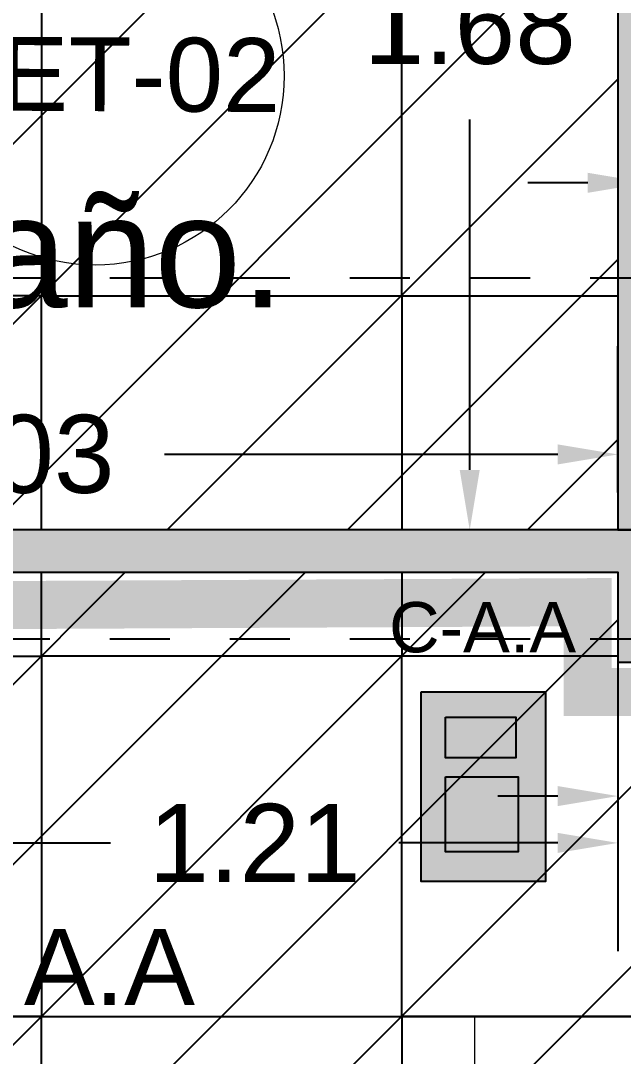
# Model space of a CAD drawing. Header units: millimetres. Extents: x 1966.2 to 2014.6, y 1502.1 to 1522.8.
# Drawn here: x 1996.539 to 1997.543, y 1517.707 to 1519.431 of the extents above; entities that cross this region are included whole.
import ezdxf

# ---------------------------------------------------------------- set-up
doc = ezdxf.new("R2010")
doc.units = ezdxf.units.MM
doc.linetypes.add('ACAD_ISO03W100', pattern=[30, 12, -18])
doc.linetypes.add('X-BB-NEW$0$HIDDEN2', pattern=[0.1875, 0.125, -0.0625])
for name, color, linetype in [('COTAS', 252, 'Continuous'), ('EJES', 254, 'ACAD_ISO03W100'), ('HVAC', 170, 'Continuous'), ('PISO 60X60', 1, 'Continuous'), ('TIPO DE MURO', 30, 'Continuous')]:
    doc.layers.add(name, color=color, linetype=linetype)
for name, color, linetype, lineweight in [('INFORMACION', 252, 'Continuous', 18), ('LAM-Imagenes DET', 251, 'Continuous', 18), ('MUEBLES', 252, 'Continuous', 18), ('MURO TABLAROKA', 253, 'Continuous', 25)]:
    doc.layers.add(name, color=color, linetype=linetype, lineweight=lineweight)
doc.layers.add('PLAFON LISO', color=4, linetype='Continuous', plot=False)
doc.styles.get("Standard").update_dxf_attribs({"font": 'arial.ttf'})
doc.dimstyles.get("Standard").update_dxf_attribs({"dimtxt": 0.13, "dimasz": 0.1, "dimexe": 0.18, "dimexo": 0.0625, "dimgap": 0.09, "dimtad": 0, "dimtih": 1, "dimtoh": 1, "dimzin": 0, "dimdsep": 46, "dimtxsty": 'Standard', "dimcen": 0.09, "dimadec": 0, "dimazin": 0, "dimtfac": 1, "dimtofl": 0, "dimtmove": 0, "dimatfit": 3, "dimfxl": 1, "dimtolj": 1, "dimtzin": 0, "dimarcsym": 0})

# ---------------------------------------------------------------- blocks, each defined once
blk = doc.blocks.new('PISO')
at = {"layer": 'PISO 60X60', "lineweight": -3}
for p, q in [((1979.797732108295, 1518.973464824629), (1980.159027238858, 1518.973191046957)), ((1980.159027238858, 1518.37346482463), (1979.797732108295, 1518.37346482463))]:
    blk.add_line(p, q, dxfattribs=at)
for points in [[(1978.597732108295, 1519.573464824629), (1979.197732108295, 1519.573464824629), (1979.197732108295, 1518.973464824629), (1978.597732108295, 1518.973464824629)], [(1979.797732108295, 1519.573464824629), (1979.197732108295, 1519.573464824629), (1979.197732108295, 1518.973464824629), (1979.797732108295, 1518.973464824629)], [(1978.597732108295, 1518.37346482463), (1979.197732108295, 1518.37346482463), (1979.197732108295, 1517.77346482463), (1978.597732108295, 1517.77346482463)], [(1979.797732108295, 1518.37346482463), (1979.197732108295, 1518.37346482463), (1979.197732108295, 1517.77346482463), (1979.797732108295, 1517.77346482463)], [(1978.597732108295, 1517.17346482463), (1979.197732108295, 1517.17346482463), (1979.197732108295, 1517.77346482463), (1978.597732108295, 1517.77346482463)], [(1979.797732108295, 1517.17346482463), (1979.197732108295, 1517.17346482463), (1979.197732108295, 1517.77346482463), (1979.797732108295, 1517.77346482463)], [(1979.797732108295, 1517.17346482463), (1980.397732108295, 1517.17346482463), (1980.397732108295, 1517.77346482463), (1979.797732108295, 1517.77346482463)]]:
    blk.add_lwpolyline(points, close=True, dxfattribs=at)
for points in [[(1979.797732108295, 1518.973464824629), (1979.797732108295, 1519.573464824629)], [(1979.197732108295, 1518.583464830362), (1979.197732108295, 1518.973464824629), (1978.597732108295, 1518.973464824629), (1978.597732108295, 1518.37346482463), (1979.197732108295, 1518.37346482463), (1979.197732108295, 1518.513464830362)], [(1979.197732108295, 1518.583464830362), (1979.197732108295, 1518.973464824629), (1979.797732108295, 1518.973464824629), (1979.797732108295, 1518.583464830362)], [(1979.797732108295, 1518.973464824629), (1979.797732108295, 1518.583464830362)], [(1979.797732108295, 1518.513464830362), (1979.797732108295, 1518.37346482463)], [(1980.397732108295, 1517.77346482463), (1979.797732108295, 1517.77346482463), (1979.797732108295, 1518.37346482463)]]:
    blk.add_lwpolyline(points, dxfattribs=at)
blk = doc.blocks.new('*D69')
at = {"layer": 'COTAS', "color": 0, "lineweight": -2, "transparency": 16777216}
for p, q in [((1996.323915639791, 1518.440964830359), (1996.323915639791, 1517.882461588791)), ((1997.533915639791, 1518.440964830359), (1997.533915639791, 1517.882461588791)), ((1996.423915639791, 1518.062461588791), (1996.68874169709, 1518.062461588791)), ((1997.433915639791, 1518.062461588791), (1997.169089582492, 1518.062461588791))]:
    blk.add_line(p, q, dxfattribs=at)
at = {"layer": 'COTAS', "color": 0, "lineweight": -3, "transparency": 16777216}
for points in [[(1996.423915639791, 1518.079128255458), (1996.423915639791, 1518.045794922124), (1996.323915639791, 1518.062461588791)], [(1997.433915639791, 1518.079128255458), (1997.433915639791, 1518.045794922124), (1997.533915639791, 1518.062461588791)]]:
    blk.add_solid(points, dxfattribs=at)
at = {"layer": 'Defpoints', "color": 0, "lineweight": -3, "transparency": 16777216}
for p in [(1996.323915639791, 1518.503464830359), (1997.533915639791, 1518.503464830359), (1997.533915639791, 1518.062461588791)]:
    blk.add_point(p, dxfattribs=at)
at = {"layer": 'COTAS', "color": 0, "lineweight": -3, "transparency": 16777216, "insert": (1996.928915639791, 1518.062461588791), "char_height": 0.13, "attachment_point": 5}
blk.add_mtext('\\A1;1.21', dxfattribs=at)
blk = doc.blocks.new('*D70')
at = {"layer": 'COTAS', "color": 0, "lineweight": -2, "transparency": 16777216}
for p, q in [((1997.533915639791, 1518.300964830362), (1997.533915639791, 1517.960380401674)), ((1998.133915639791, 1518.300964830362), (1998.133915639791, 1517.960380401674)), ((1997.433915639791, 1518.140380401674), (1997.333915639791, 1518.140380401674)), ((1998.233915639791, 1518.140380401674), (1998.333915639791, 1518.140380401674))]:
    blk.add_line(p, q, dxfattribs=at)
at = {"layer": 'COTAS', "color": 0, "lineweight": -3, "transparency": 16777216}
for points in [[(1997.433915639791, 1518.15704706834), (1997.433915639791, 1518.123713735007), (1997.533915639791, 1518.140380401674)], [(1998.233915639791, 1518.15704706834), (1998.233915639791, 1518.123713735007), (1998.133915639791, 1518.140380401674)]]:
    blk.add_solid(points, dxfattribs=at)
at = {"layer": 'Defpoints', "color": 0, "lineweight": -3, "transparency": 16777216}
for p in [(1997.533915639791, 1518.363464830362), (1998.133915639791, 1518.363464830362), (1998.133915639791, 1518.140380401674)]:
    blk.add_point(p, dxfattribs=at)
at = {"layer": 'COTAS', "color": 0, "lineweight": -3, "transparency": 16777216, "insert": (1997.833915639791, 1518.140380401674), "char_height": 0.13, "attachment_point": 5}
blk.add_mtext('\\A1;0.60', dxfattribs=at)
blk = doc.blocks.new('*D78')
at = {"layer": 'COTAS', "color": 0, "lineweight": -2, "transparency": 16777216}
for p, q in [((1997.583915639791, 1518.995964830362), (1997.583915639791, 1519.341461289399)), ((1998.133915639791, 1518.995964830362), (1998.133915639791, 1519.341461289399)), ((1997.483915639792, 1519.161461289399), (1997.383915639791, 1519.161461289399)), ((1998.233915639791, 1519.161461289399), (1998.333915639791, 1519.161461289399))]:
    blk.add_line(p, q, dxfattribs=at)
at = {"layer": 'COTAS', "color": 0, "lineweight": -3, "transparency": 16777216}
for points in [[(1997.483915639792, 1519.178127956066), (1997.483915639792, 1519.144794622732), (1997.583915639791, 1519.161461289399)], [(1998.233915639791, 1519.178127956066), (1998.233915639791, 1519.144794622732), (1998.133915639791, 1519.161461289399)]]:
    blk.add_solid(points, dxfattribs=at)
at = {"layer": 'Defpoints', "color": 0, "lineweight": -3, "transparency": 16777216}
for p in [(1997.583915639791, 1519.161461289399), (1997.583915639791, 1518.933464830362), (1998.133915639791, 1518.933464830362)]:
    blk.add_point(p, dxfattribs=at)
at = {"layer": 'COTAS', "color": 0, "lineweight": -3, "transparency": 16777216, "insert": (1997.858915639792, 1519.161461289399), "char_height": 0.13, "attachment_point": 5}
blk.add_mtext('\\A1;0.55', dxfattribs=at)
blk = doc.blocks.new('*D87')
at = {"layer": 'COTAS', "color": 0, "lineweight": -2, "transparency": 16777216}
for p, q in [((1995.503915639791, 1518.635964830362), (1995.503915639791, 1518.889233940946)), ((1997.533915639791, 1518.645964830362), (1997.533915639791, 1518.889233940946)), ((1995.603915639791, 1518.709233940946), (1996.258966799409, 1518.709233940946)), ((1997.433915639791, 1518.709233940946), (1996.778864480173, 1518.709233940946))]:
    blk.add_line(p, q, dxfattribs=at)
at = {"layer": 'COTAS', "color": 0, "lineweight": -3, "transparency": 16777216}
for points in [[(1995.603915639791, 1518.725900607613), (1995.603915639791, 1518.69256727428), (1995.503915639791, 1518.709233940946)], [(1997.433915639791, 1518.725900607613), (1997.433915639791, 1518.69256727428), (1997.533915639791, 1518.709233940946)]]:
    blk.add_solid(points, dxfattribs=at)
at = {"layer": 'Defpoints', "color": 0, "lineweight": -3, "transparency": 16777216}
for p in [(1995.503915639791, 1518.709233940946), (1997.533915639791, 1518.583464830362), (1995.503915639791, 1518.573464830362)]:
    blk.add_point(p, dxfattribs=at)
at = {"layer": 'COTAS', "color": 0, "lineweight": -3, "transparency": 16777216, "insert": (1996.518915639791, 1518.709233940946), "char_height": 0.13, "attachment_point": 5}
blk.add_mtext('\\A1;2.03', dxfattribs=at)
blk = doc.blocks.new('*D88')
at = {"layer": 'COTAS', "color": 0, "lineweight": -2, "transparency": 16777216}
for p, q in [((1997.471415639779, 1520.263454699706), (1997.107280296974, 1520.263454699706)), ((1997.287280296974, 1520.163454699706), (1997.287280296974, 1519.579834253438)), ((1997.287280296974, 1518.683464830362), (1997.287280296974, 1519.26708527663)), ((1997.471415639791, 1518.583464830362), (1997.107280296974, 1518.583464830362))]:
    blk.add_line(p, q, dxfattribs=at)
at = {"layer": 'COTAS', "color": 0, "lineweight": -3, "transparency": 16777216}
for points in [[(1997.270613630307, 1520.163454699706), (1997.303946963641, 1520.163454699706), (1997.287280296974, 1520.263454699706)], [(1997.270613630307, 1518.683464830362), (1997.303946963641, 1518.683464830362), (1997.287280296974, 1518.583464830362)]]:
    blk.add_solid(points, dxfattribs=at)
at = {"layer": 'Defpoints', "color": 0, "lineweight": -3, "transparency": 16777216}
for p in [(1997.287280296974, 1520.263454699706), (1997.533915639779, 1520.263454699706), (1997.533915639791, 1518.583464830362)]:
    blk.add_point(p, dxfattribs=at)
at = {"layer": 'COTAS', "color": 0, "lineweight": -3, "transparency": 16777216, "insert": (1997.287280296974, 1519.423459765034), "char_height": 0.13, "attachment_point": 5}
blk.add_mtext('\\A1;1.68', dxfattribs=at)
blk = doc.blocks.new('DET')
at = {"layer": 'LAM-Imagenes DET'}
h = blk.add_hatch(color=256, dxfattribs=at)
h.dxf.hatch_style = 1
edge = h.paths.add_edge_path()
edge.add_line((0.2106787348693615, 0.2340335919943755), (-0.006322629940314073, 0.4369749268757914))
edge.add_line((-0.006322629940314073, 0.4369749268757914), (-0.2173616292877796, 0.2278402370550339))
edge.add_arc((1.409549560404955e-14, 2.481348460037225e-14), 0.3148924443487442, 48.006227842825126, 133.6516921502316, ccw=False)
blk.add_lwpolyline([(0.2106787348693615, 0.2340335919943755), (-0.006322629940314073, 0.4369749268757914), (-0.2173616292877796, 0.2278402370550339, -0.3921245748608314), (0.2106787348693615, 0.2340335919943755, 42.03721698194761)], format="xyb", dxfattribs=at)
blk.add_circle((0, 0), 0.314892444348787, dxfattribs=at)

msp = doc.modelspace()

# ---------------------------------------------------------------- hatches: boundary and pattern name
at = {"layer": 'HVAC', "lineweight": -3}
h = msp.add_hatch(color=256, dxfattribs=at)
h.dxf.hatch_style = 1
h.paths.add_polyline_path([(1997.206407306654, 1518.314134524793), (1997.4136323611, 1518.314134524793), (1997.4136323611, 1517.99794827559), (1997.206407306654, 1517.99794827559)])
h = msp.add_hatch(color=251, dxfattribs=at)
h.dxf.hatch_style = 1
h.paths.add_polyline_path([(1997.246781160453, 1518.172404376572), (1997.368214943657, 1518.172404376572), (1997.368214943657, 1518.047381394116), (1997.246781160453, 1518.047381394116)])
h.paths.add_polyline_path([(1997.246781160453, 1518.271687375441), (1997.363810340135, 1518.271687375441), (1997.363810340135, 1518.204120547049), (1997.246781160453, 1518.204120547049)])
at = {"layer": 'MURO TABLAROKA'}
h = msp.add_hatch(color=256, dxfattribs=at)
h.dxf.hatch_style = 1
h.paths.add_polyline_path([(1995.503915639791, 1520.263454699706), (1997.503915639791, 1520.263454699706), (1997.533915639792, 1520.263454699706), (1997.533915639791, 1518.583464830362), (1997.603915639791, 1518.583464830362), (1997.603915639791, 1518.433464830362), (1998.063915639791, 1518.433464830362), (1998.063915639792, 1518.663464830362), (1998.133915639791, 1518.663464830362), (1998.133915639791, 1518.933464830362), (1997.583915639791, 1518.933464830362), (1997.583915639791, 1520.333464830362), (1997.513915639792, 1520.333464830362), (1995.513915639792, 1520.333464830362), (1995.503915639791, 1520.333454699705)])
h = msp.add_hatch(color=256, dxfattribs=at)
h.dxf.hatch_style = 1
h.paths.add_polyline_path([(1998.063915639792, 1518.663464830362), (1998.063915639791, 1518.593464830362), (1998.063915639791, 1518.433464830362), (1997.603915639791, 1518.433464830362), (1997.603915639791, 1518.513464830362), (1997.603915639791, 1518.583464830362), (1997.533915639791, 1518.583464830362), (1996.363915639791, 1518.583464830362), (1996.323915639791, 1518.583464830362), (1996.323915639791, 1518.513464830362), (1996.323915639791, 1518.503464830362), (1996.363915639791, 1518.503464830362), (1996.363915639791, 1518.513464830362), (1997.533915639791, 1518.513464830362), (1997.533915639791, 1518.363464830362), (1998.133915639791, 1518.363464830362), (1998.133915639791, 1518.593464830362), (1998.133915639791, 1518.663464830362)])
h.paths.add_polyline_path([(2001.273915639791, 1518.473464830362), (2001.303915639791, 1518.473464830362), (2001.303915639791, 1518.463464830362), (2001.373915639791, 1518.463464830362), (2001.373915639791, 1518.533464830362), (2001.303915639791, 1518.533464830362), (2001.303915639791, 1518.523464830362), (2001.273915639791, 1518.523464830361), (2001.273915639791, 1518.483464830362)])
edge = h.paths.add_edge_path(flags=17)
edge.add_line((1995.503915639791, 1518.503464830362), (1995.543915639791, 1518.503464830362))
edge.add_line((1995.543915639791, 1518.503464830362), (1995.543915639791, 1518.513464830362))
edge.add_line((1995.543915639791, 1518.513464830362), (1995.543915639791, 1518.573464830362))
edge.add_line((1995.543915639791, 1518.573464830362), (1995.543915639791, 1518.583711971854))
edge.add_line((1995.543915639791, 1518.583711971854), (1995.503915639791, 1518.583724645777))
edge.add_line((1995.503915639791, 1518.583724645777), (1995.503915639791, 1518.503464830362))
edge.add_line((1995.503915639791, 1518.503464830362), (1995.503915639791, 1518.573464830362))
h.paths.add_polyline_path([(1995.503915639791, 1518.503464830362), (1995.543915639791, 1518.503464830362), (1995.543915639791, 1518.513464830362), (1995.543915639791, 1518.573464830362), (1995.543915639791, 1518.583711971854), (1995.503915639791, 1518.583724645777)], flags=17)
edge = h.paths.add_edge_path()
edge.add_line((1995.543915639791, 1518.573464830362), (1995.543915639791, 1518.563464830362))
edge.add_line((2000.463915639791, 1518.533464830362), (1999.583915639791, 1518.533464830362))
edge.add_line((1999.583915639791, 1518.533464830362), (1999.513915639791, 1518.533464830362))
edge.add_line((1999.513915639791, 1518.533464830362), (1999.513915639791, 1518.463464830362))
edge.add_line((1999.513915639791, 1518.463464830362), (1999.513915639791, 1518.433464830362))
edge.add_line((1999.513915639791, 1518.433464830362), (1999.053915639791, 1518.433464830362))
edge.add_line((1999.053915639791, 1518.433464830362), (1999.053915639791, 1518.593464830362))
edge.add_line((1999.053915639791, 1518.593464830362), (1999.053915639791, 1518.663464830362))
edge.add_line((1999.053915639791, 1518.663464830362), (1998.983915639791, 1518.663464830362))
edge.add_line((1998.983915639791, 1518.663464830362), (1998.983915639791, 1518.593464830362))
edge.add_line((1998.983915639791, 1518.593464830362), (1998.983915639791, 1518.363464830362))
edge.add_line((1998.983915639791, 1518.363464830362), (1999.583915639791, 1518.363464830362))
edge.add_line((1999.583915639791, 1518.363464830362), (1999.583915639791, 1518.463464830362))
edge.add_line((1999.583915639791, 1518.463464830362), (2000.463915639791, 1518.463464830362))
edge.add_line((2000.463915639791, 1518.463464830362), (2000.463915639791, 1518.473464830362))
edge.add_line((2000.463915639791, 1518.473464830362), (2000.493915639791, 1518.473464830362))
edge.add_line((2000.493915639791, 1518.473464830362), (2000.493915639791, 1518.483464830362))
edge.add_line((2000.493915639791, 1518.483464830362), (2000.493915639791, 1518.523464830362))
at = {"layer": 'PLAFON LISO', "lineweight": -3}
h = msp.add_hatch(dxfattribs=at)
h.set_pattern_fill('JIS_WOOD', color=256, scale=0.3)
h.set_pattern_definition([(45, (0, 0), (-0.1499999997482953, 0.1499999997482953), [])])
h.paths.add_polyline_path([(1999.582271191714, 1511.208464830361), (1995.503915639791, 1511.208464830361), (1995.503915639791, 1518.503464830362), (1995.543915639791, 1518.503464830362), (1995.543915639791, 1518.583711971854), (1995.503915639791, 1518.583724645777), (1995.503915639791, 1520.263454699706), (1997.533915639792, 1520.263454699706), (1997.533915639791, 1518.583464830362), (1996.323915639791, 1518.583464830362), (1996.323915639791, 1518.503464830362), (1996.363915639791, 1518.503464830362), (1996.363915639791, 1518.513464830362), (1997.533915639791, 1518.513464830362), (1997.533915639791, 1518.363464830362), (1998.133915639791, 1518.363464830362), (1998.133915639791, 1518.933464830362), (1997.583915639791, 1518.933464830362), (1997.583915639791, 1520.333464830362), (1995.503915639791, 1520.333454699705), (1995.503915639791, 1521.373464830361), (1997.513924743464, 1521.373464830361), (1997.513924743464, 1521.254413738804), (1997.58391408739, 1521.254413738804), (1997.583915639791, 1521.373464830361), (2001.372620509224, 1521.373464830361), (2001.373915639791, 1518.533464830362), (2001.273915639791, 1518.533464830362), (2001.273915639791, 1518.473464830362), (2001.303915639791, 1518.473464830362), (2001.303915639791, 1518.463464830362), (2000.463915639791, 1518.463464830362), (2000.463915639791, 1518.473464830362), (2000.493915639791, 1518.473464830362), (2000.493915639791, 1518.533464830362), (1999.583915639791, 1518.533464830362), (1999.583915639791, 1519.053464830362), (1999.513915639791, 1519.053464830362), (1999.513915639791, 1518.933464830362), (1998.983915639791, 1518.933464830362), (1998.983915639791, 1518.363464830362), (1999.583892973381, 1518.363464830362)])
at = {"layer": 'TIPO DE MURO', "lineweight": -3, "true_color": 0x139b48}
h = msp.add_hatch(color=114, dxfattribs=at)
h.dxf.hatch_style = 1
h.paths.add_polyline_path([(1995.433915639791, 1511.138464830361), (1995.433915639791, 1521.443464830361), (1995.503915639791, 1521.443464830361), (1995.503915639791, 1511.208464830361), (1995.883915639791, 1511.208464830361), (1995.883915639791, 1511.138464830361)])
h.paths.add_polyline_path([(2001.443915639791, 1521.443464830361), (1995.503915639791, 1521.443464830361), (1995.503915639791, 1521.373464830361), (2001.443915639791, 1521.373464830361)])
h.paths.add_polyline_path([(1995.503915639791, 1520.263454699706), (1997.503915639791, 1520.263454699706), (1997.533915639792, 1520.263454699706), (1997.533915639791, 1518.583464830362), (1997.603915639791, 1518.583464830362), (1997.603915639791, 1518.433464830362), (1998.063915639791, 1518.433464830362), (1998.063915639792, 1518.663464830362), (1998.133915639791, 1518.663464830362), (1998.133915639791, 1518.933464830362), (1997.583915639791, 1518.933464830362), (1997.583915639791, 1520.333464830362), (1997.513915639792, 1520.333464830362), (1995.513915639792, 1520.333464830362), (1995.503915639791, 1520.333454699705)])
h.paths.add_polyline_path([(1999.513915639791, 1519.053464830362), (1999.513915639791, 1518.933464830362), (1998.983915639791, 1518.933464830362), (1998.983915639791, 1518.663464830362), (1999.053915639791, 1518.663464830362), (1999.053915639791, 1518.433464830362), (1999.513915639791, 1518.433464830362), (1999.513915639791, 1518.533464830362), (1999.583915639791, 1518.533464830362), (1999.583915639791, 1519.053464830362)])
h.paths.add_polyline_path([(2000.463915639791, 1518.463464830362), (2000.463915639791, 1518.473464830362), (2000.493915639791, 1518.473464830362), (2000.493915639791, 1518.483464830362), (2000.493915639791, 1518.523464830362), (2000.463915639791, 1518.523464830362), (2000.463915639791, 1518.533464830362), (1999.583915639791, 1518.533464830362), (1999.513915639791, 1518.533464830362), (1999.513915639791, 1518.463464830362), (1999.513915639791, 1518.433464830362), (1999.053915639791, 1518.433464830362), (1999.053915639791, 1518.593464830362), (1999.053915639791, 1518.663464830362), (1998.983915639791, 1518.663464830362), (1998.983915639791, 1518.593464830362), (1998.983915639791, 1518.363464830362), (1999.583915639791, 1518.363464830362), (1999.583915639791, 1518.463464830362)])
h.paths.add_polyline_path([(2001.373915639791, 1519.063464830361), (2001.372620509224, 1521.373464830361), (2001.443915639791, 1521.373464830361), (2001.443915639791, 1519.063464830361)])
h.paths.add_polyline_path([(1999.643915639791, 1511.138464830361), (1999.643915639791, 1511.208464830361), (2001.373915639791, 1511.208464830361), (2001.373915639791, 1512.088464830361), (2001.443915639791, 1512.088464830361), (2001.443915639791, 1511.138464830361)])
h.paths.add_polyline_path([(1998.063915639792, 1518.663464830362), (1998.063915639791, 1518.593464830362), (1998.063915639791, 1518.433464830362), (1997.603915639791, 1518.433464830362), (1997.603915639791, 1518.513464830362), (1997.603915639791, 1518.583464830362), (1997.533915639791, 1518.583464830362), (1996.363915639791, 1518.583464830362), (1996.323915639791, 1518.583464830362), (1996.323915639791, 1518.513464830362), (1996.323915639791, 1518.503464830362), (1996.363915639791, 1518.503464830362), (1996.363915639791, 1518.513464830362), (1997.533915639791, 1518.513464830362), (1997.533915639791, 1518.363464830362), (1998.133915639791, 1518.363464830362), (1998.133915639791, 1518.593464830362), (1998.133915639791, 1518.663464830362)])
h.paths.add_polyline_path([(1997.583915639791, 1521.323464830361), (1997.513915639792, 1521.323464830361), (1997.513924743464, 1521.373464830361), (1997.583915639791, 1521.373464830361)])

# ---------------------------------------------------------------- linework, layer by layer
at = {"layer": 'EJES', "lineweight": -3, "ltscale": 0.005}
for p, q in [((1994.087714214337, 1519.003207834651), (2003.521642351792, 1519.00320783465)), ((1994.087714214337, 1518.402212010894), (2003.521642351792, 1518.402212010894))]:
    msp.add_line(p, q, dxfattribs=at)
at = {"layer": 'HVAC', "lineweight": -3}
msp.add_lwpolyline([(1997.206407306654, 1518.314134524794), (1997.4136323611, 1518.314134524794), (1997.4136323611, 1517.997948275591), (1997.206407306654, 1517.997948275591)], close=True, dxfattribs=at)
at = {"layer": 'HVAC', "color": 1, "lineweight": -3}
for points in [[(1997.246781160453, 1518.271687375441), (1997.363810340135, 1518.271687375441), (1997.363810340135, 1518.20412054705), (1997.246781160453, 1518.20412054705)], [(1997.246781160453, 1518.172404376572), (1997.368214943657, 1518.172404376572), (1997.368214943657, 1518.047381394117), (1997.246781160453, 1518.047381394117)]]:
    msp.add_lwpolyline(points, close=True, dxfattribs=at)
at = {"layer": 'MUEBLES'}
msp.add_lwpolyline([(1997.295750854734, 1517.287233853774), (1997.295750854734, 1516.108481202663), (1997.781119593426, 1516.108481202663), (1997.781119593426, 1517.772602592466), (1995.700967856173, 1517.772602592466), (1995.700967856173, 1517.287233853774), (1997.295750854734, 1517.287233853774), (1997.295750854734, 1517.772602592466)], dxfattribs=at)
at = {"layer": 'MURO TABLAROKA'}
for points in [[(1995.503915639791, 1520.263454699706), (1997.503915639791, 1520.263454699706), (1997.533915639792, 1520.263454699706), (1997.533915639791, 1518.583464830362), (1997.603915639791, 1518.583464830362), (1997.603915639791, 1518.433464830362), (1998.063915639791, 1518.433464830362), (1998.063915639792, 1518.663464830362), (1998.133915639791, 1518.663464830362), (1998.133915639791, 1518.933464830362), (1997.583915639791, 1518.933464830362), (1997.583915639791, 1520.333464830362), (1997.513915639792, 1520.333464830362), (1995.513915639792, 1520.333464830362), (1995.503915639791, 1520.333454699705)], [(1998.063915639792, 1518.663464830362), (1998.063915639791, 1518.593464830362), (1998.063915639791, 1518.433464830362), (1997.603915639791, 1518.433464830362), (1997.603915639791, 1518.513464830362), (1997.603915639791, 1518.583464830362), (1997.533915639791, 1518.583464830362), (1996.363915639791, 1518.583464830362), (1996.323915639791, 1518.583464830362), (1996.323915639791, 1518.513464830362), (1996.323915639791, 1518.503464830362), (1996.363915639791, 1518.503464830362), (1996.363915639791, 1518.513464830362), (1997.533915639791, 1518.513464830362), (1997.533915639791, 1518.363464830362), (1998.133915639791, 1518.363464830362), (1998.133915639791, 1518.593464830362), (1998.133915639791, 1518.663464830362)]]:
    msp.add_lwpolyline(points, close=True, dxfattribs=at)
at = {"layer": 'MURO TABLAROKA', "color": 7}
msp.add_lwpolyline([(1995.503915639791, 1511.208464830361), (1995.503915639791, 1518.503464830362), (1995.543915639791, 1518.503464830362), (1995.54394106594, 1518.583711963797), (1995.503915639791, 1518.583711963797), (1995.503915639791, 1520.263454699706), (1997.533915639792, 1520.263454699705), (1997.533915639792, 1518.583464830362), (1996.323915639791, 1518.583464830362), (1996.323915639791, 1518.503464830362), (1996.363915639791, 1518.503464830362), (1996.363915639791, 1518.513464830362), (1997.533915639791, 1518.513464830362), (1997.533915639791, 1518.363464830362), (1998.133915639791, 1518.363464830362), (1998.133915639791, 1518.933464830362), (1997.583915639791, 1518.933464830362), (1997.583915639791, 1520.333464830362)], dxfattribs=at)
at = {"layer": 'PLAFON LISO', "lineweight": -3}
msp.add_lwpolyline([(1995.503915639791, 1511.208464830361), (1995.503915639791, 1518.503464830362), (1995.543915639791, 1518.503464830362), (1995.543915639791, 1518.583711971854), (1995.503915639791, 1518.583724645777), (1995.503915639791, 1520.263454699706), (1997.533915639792, 1520.263454699706), (1997.533915639791, 1518.583464830362), (1996.323915639791, 1518.583464830362), (1996.323915639791, 1518.503464830362), (1996.363915639791, 1518.503464830362), (1996.363915639791, 1518.513464830362), (1997.533915639791, 1518.513464830362), (1997.533915639791, 1518.363464830362), (1998.133915639791, 1518.363464830362), (1998.133915639791, 1518.933464830362), (1997.583915639791, 1518.933464830362), (1997.583915639791, 1520.333464830362)], dxfattribs=at)
at = {"layer": 'TIPO DE MURO', "color": 30, "linetype": 'X-BB-NEW$0$HIDDEN2', "lineweight": -3, "true_color": 0xf26722, "const_width": 0.08}
msp.add_lwpolyline([(2001.373915639791, 1518.413464830362), (1999.633915639791, 1518.413464830362), (1999.633915639791, 1518.313464830362), (1997.483915639791, 1518.313464830362), (1997.483915639791, 1518.463217918283), (1995.504161942221, 1518.453465437015)], dxfattribs=at)

# ---------------------------------------------------------------- block references
at = {"layer": 'LAM-Imagenes DET', "lineweight": -3}
msp.add_blockref('DET', (1996.663236904921, 1519.339431232636), dxfattribs=at)
at = {"layer": 'PISO 60X60', "lineweight": -3}
msp.add_blockref('PISO', (17.37618353149696, 0), dxfattribs=at)

# ---------------------------------------------------------------- texts
at = {"layer": 'HVAC', "color": 10}
for s, height, p in [('C-A.A', 0.08368026622766947, (1997.152772680919, 1518.379757116306)), ('A.A', 0.1264804111055381, (1996.544755535759, 1517.792857038098))]:
    msp.add_text(s, height=height, dxfattribs=at).set_placement(p)
at = {"layer": 'INFORMACION', "color": 7}
msp.add_text('Baño.', height=0.1859290044323342, dxfattribs=at).set_placement((1996.29986975857, 1518.954091294584))
at = {"layer": 'LAM-Imagenes DET', "color": 5, "insert": (1996.380450121696, 1519.405107403015), "char_height": 0.1229586672611221, "attachment_point": 1, "rotation": 359.71189287628926}
msp.add_mtext_dynamic_manual_height_columns('DET-02', width=0.9235994632417519, gutter_width=12.5, heights=[0], dxfattribs=at)

# ---------------------------------------------------------------- dimensions: what is measured, and where the dimension line sits
at = {"layer": 'COTAS', "lineweight": -3}
dim = msp.add_linear_dim(base=(1997.287280296974, 1520.263454699706), p1=(1997.533915639791, 1518.583464830362), p2=(1997.533915639779, 1520.263454699706), angle=90, dimstyle='Standard', dxfattribs=at)
dim.commit()
dim.dimension.update_dxf_attribs({"geometry": '*D88', "text_midpoint": (1997.287280296974, 1519.423459765034)})
for base, p1, p2, picture, middle in [((1997.583915639791, 1519.161461289399), (1998.133915639791, 1518.933464830362), (1997.583915639791, 1518.933464830362), '*D78', (1997.858915639792, 1519.161461289399)), ((1995.503915639791, 1518.709233940946), (1997.533915639791, 1518.583464830362), (1995.503915639791, 1518.573464830362), '*D87', (1996.518915639791, 1518.709233940946)), ((1997.533915639791, 1518.062461588791), (1996.323915639791, 1518.503464830359), (1997.533915639791, 1518.503464830359), '*D69', (1996.928915639791, 1518.062461588791)), ((1998.133915639791, 1518.140380401674), (1997.533915639791, 1518.363464830362), (1998.133915639791, 1518.363464830362), '*D70', (1997.833915639791, 1518.140380401674))]:
    dim = msp.add_linear_dim(base=base, p1=p1, p2=p2, dimstyle='Standard', dxfattribs=at)
    dim.commit()
    dim.dimension.update_dxf_attribs({"geometry": picture, "text_midpoint": middle})

doc.saveas('drawing.dxf')
